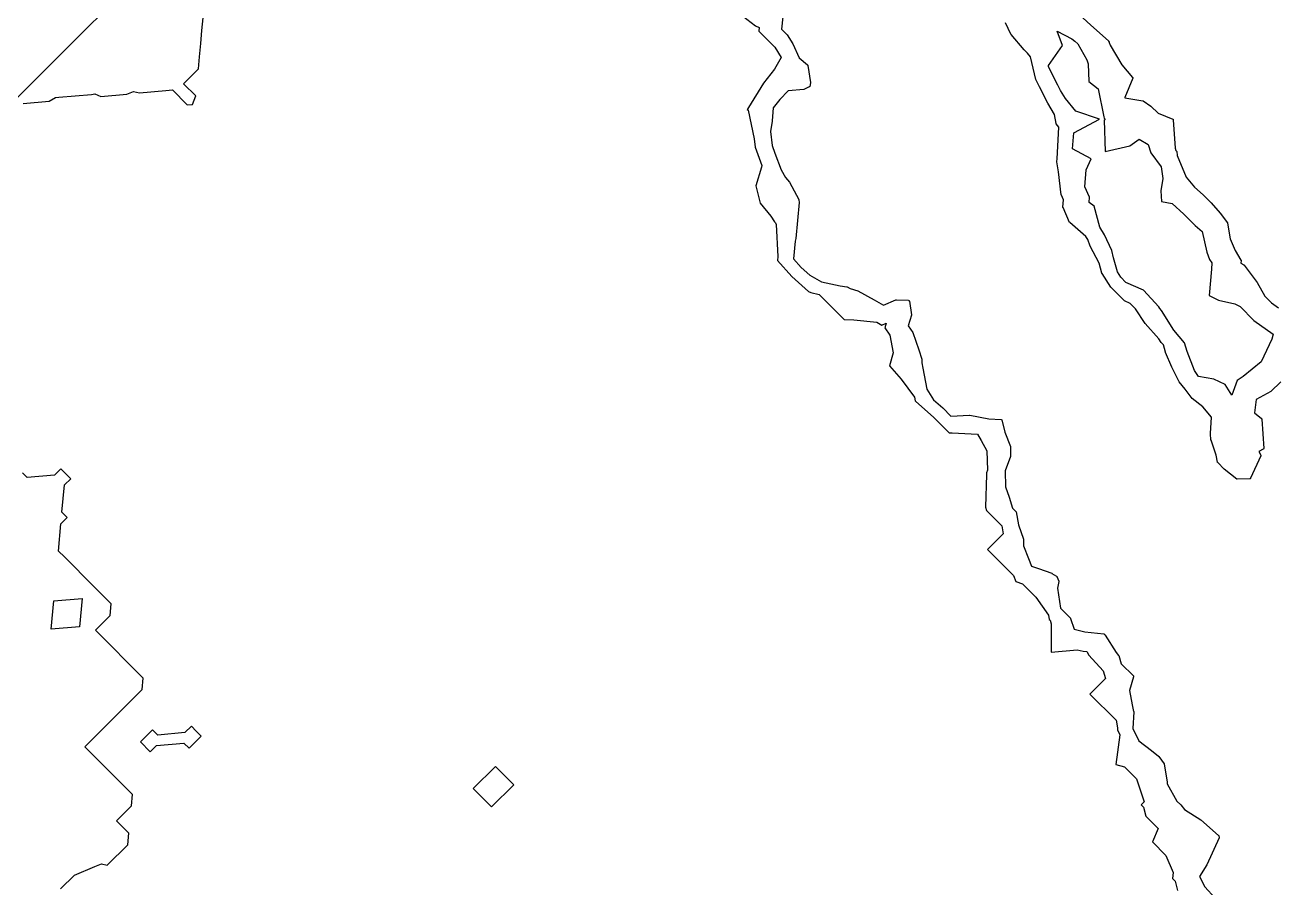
# Model space of a CAD drawing. Header units: millimetres. Extents: x 0 to 500, y 0 to 700.
# Drawn here: x 256.4 to 358.7, y 267.6 to 338.1 of the extents above; entities that cross this region are included whole.
import ezdxf

# ---------------------------------------------------------------- set-up
doc = ezdxf.new("R2010")
doc.units = ezdxf.units.MM
doc.layers.add('CORTE', color=1, linetype='Continuous')
doc.layers.add('GRABADO', color=5, linetype='Continuous')

msp = doc.modelspace()

# ---------------------------------------------------------------- linework, layer by layer
at = {"layer": 'CORTE'}
for points in [[(254.9, 331.32), (256.41, 332.83), (258.01, 334.43), (259.62, 336.04), (264.55, 340.97)], [(318.32, 338.8), (318.22, 337.79), (318.68, 337.34), (318.68, 337.34), (318.68, 337.33), (319.14, 336.59), (319.14, 336.59), (319.66, 335.44), (320.35, 334.87), (320.35, 334.87), (320.36, 334.86), (320.36, 334.86), (320.37, 334.85), (320.37, 334.84), (320.37, 334.84), (320.38, 334.83), (320.6, 333.44), (320.6, 333.43), (320.6, 333.42), (320.53, 333.12), (320.53, 333.11), (320.52, 333.09), (320.51, 333.09), (320.51, 333.08), (320.5, 333.07), (320.49, 333.07), (320.06, 332.87), (320.06, 332.87), (320.05, 332.87), (320.04, 332.87), (318.77, 332.75), (318.1, 332.04), (317.53, 331.38), (317.47, 330.3), (317.47, 330.29), (317.33, 329.42), (317.46, 328.28), (317.69, 327.67), (318.2, 326.29), (318.56, 325.68), (318.88, 325.29), (318.88, 325.29), (319.64, 323.87), (319.64, 323.87), (319.65, 323.86), (319.65, 323.85), (319.65, 323.84), (319.66, 323.63), (319.66, 323.63), (319.52, 322.16), (319.39, 320.68), (319.39, 320.68), (319.34, 320.48), (319.21, 319.02), (319.82, 318.32), (320.54, 317.69), (321.5, 317.15), (323.03, 316.81), (323.56, 316.75), (323.57, 316.75), (323.57, 316.75), (323.58, 316.75), (323.84, 316.61), (324.46, 316.4), (324.47, 316.4), (324.47, 316.4), (325.8, 315.68), (325.8, 315.68), (326.56, 315.23), (327.58, 315.67), (327.59, 315.67), (327.6, 315.68), (327.61, 315.68), (327.61, 315.68), (328.6, 315.64), (328.61, 315.63), (328.61, 315.63), (328.62, 315.63), (328.63, 315.63), (328.64, 315.62), (328.64, 315.62), (328.65, 315.61), (328.65, 315.61), (328.66, 315.6), (328.66, 315.59), (328.66, 315.59), (328.67, 315.58), (328.85, 314.45), (328.85, 314.45), (328.85, 314.44), (328.85, 314.43), (328.85, 314.42), (328.85, 314.42), (328.57, 313.56), (328.95, 313.01), (328.95, 313), (328.95, 313), (329.45, 311.59), (329.45, 311.59), (329.68, 310.83), (329.68, 310.82), (329.68, 310.81), (329.68, 310.52), (329.76, 310.08), (330.09, 308.37), (330.64, 307.5), (331.4, 306.84), (332.05, 306.18), (333.59, 306.24), (333.59, 306.24), (333.62, 306.24), (333.62, 306.24), (335.16, 305.95), (336.17, 305.91), (336.17, 305.91), (336.18, 305.9), (336.19, 305.9), (336.2, 305.9), (336.2, 305.89), (336.21, 305.89), (336.21, 305.88), (336.22, 305.88), (336.22, 305.87), (336.23, 305.86), (336.23, 305.86), (336.46, 304.86), (336.93, 303.68), (336.93, 303.68), (336.93, 303.67), (336.94, 303.66), (336.94, 303.66), (336.94, 302.89), (336.94, 302.88), (336.94, 302.88), (336.94, 302.87), (336.51, 301.69), (336.54, 300.39), (336.83, 299.56), (337.11, 298.65), (337.37, 298.39), (337.37, 298.39), (337.37, 298.38), (337.38, 298.38), (337.38, 298.37), (337.39, 298.36), (337.58, 297.28), (338.01, 296.11), (338.01, 296.1), (338.01, 296.09), (338.01, 296.08), (337.99, 295.56), (338.4, 294.54), (338.64, 293.91), (339.22, 293.71), (339.22, 293.71), (340.32, 293.33), (340.32, 293.33), (340.32, 293.32), (340.69, 293.1), (340.7, 293.1), (340.71, 293.09), (340.71, 293.09), (340.72, 293.08), (340.72, 293.07), (340.72, 293.07), (340.88, 292.69), (340.88, 292.68), (340.88, 292.67), (340.88, 292.66), (340.79, 292.12), (341.01, 290.48), (341.83, 289.66), (341.84, 289.66), (341.84, 289.65), (341.85, 289.64), (341.85, 289.63), (341.85, 289.63), (342.13, 288.75), (343.01, 288.55), (344.55, 288.38), (344.57, 288.37), (344.58, 288.37), (344.59, 288.37), (344.6, 288.37), (344.6, 288.36), (344.61, 288.35), (344.62, 288.35), (344.62, 288.34), (344.62, 288.34), (344.66, 288.28), (344.66, 288.28), (345.56, 286.85), (345.77, 286.62), (345.77, 286.61), (345.78, 286.61), (345.79, 286.6), (345.97, 285.94), (346.98, 284.94), (346.98, 284.94), (346.98, 284.93), (346.99, 284.92), (346.99, 284.91), (346.99, 284.91), (347, 284.9), (347, 284.89), (347, 284.88), (346.99, 284.87), (346.66, 283.75), (346.88, 282.59), (347, 282.03), (347.01, 282.03), (347.01, 282.03), (347.01, 282.02), (346.94, 280.65), (347.43, 279.63), (348.45, 278.86), (348.45, 278.86), (349.04, 278.38), (349.05, 278.38), (349.06, 278.37), (349.48, 277.77), (349.48, 277.76), (349.49, 277.76), (349.49, 277.75), (349.49, 277.74), (349.49, 277.74), (349.73, 276.28), (349.73, 276.27), (349.73, 276.12), (350.54, 274.72), (350.85, 274.41), (350.86, 274.41), (351.16, 274.03), (352.48, 273.17), (352.48, 273.17), (353.94, 271.9), (353.95, 271.9), (353.95, 271.89), (353.96, 271.88), (353.96, 271.88), (353.96, 271.87), (353.96, 271.87), (354, 271.74), (354, 271.74), (354, 271.73), (354, 271.72), (354, 271.71), (354, 271.7), (354, 271.7), (352.98, 269.51), (352.39, 268.55), (352.81, 267.7), (353.65, 266.78)], [(342.18, 339.31), (343.5, 338.13), (344.94, 336.83), (344.94, 336.82), (344.95, 336.82), (344.95, 336.81), (345.01, 336.72), (345.01, 336.71), (345.01, 336.71), (345.09, 336.5), (346.04, 334.88), (346.91, 333.85), (346.91, 333.85), (346.91, 333.84), (346.92, 333.84), (346.92, 333.83), (346.92, 333.82), (346.92, 333.82), (346.92, 333.81), (346.92, 333.8), (346.92, 333.79), (346.27, 332.2), (346.29, 332.19), (347.76, 331.95), (347.77, 331.95), (347.78, 331.94), (347.78, 331.94), (347.79, 331.94), (348.4, 331.51), (348.4, 331.5), (348.41, 331.5), (348.99, 330.92), (350.19, 330.45), (350.2, 330.44), (350.21, 330.44), (350.21, 330.44), (350.22, 330.43), (350.22, 330.43), (350.23, 330.42), (350.23, 330.41), (350.23, 330.41), (350.24, 330.4), (350.24, 330.39), (350.24, 330.39), (350.24, 330.38), (350.4, 328.07), (350.46, 327.88), (350.51, 327.82), (350.51, 327.81), (350.51, 327.8), (350.51, 327.8), (350.52, 327.79), (350.56, 327.48), (351.28, 325.7), (351.96, 324.89), (352.69, 324.26), (352.69, 324.25), (353.33, 323.61), (353.33, 323.61), (354.08, 322.75), (354.08, 322.75), (354.66, 321.98), (354.67, 321.97), (354.67, 321.96), (354.67, 321.95), (354.9, 320.65), (355.3, 319.72), (355.77, 318.93), (355.78, 318.92), (355.78, 318.92), (355.78, 318.91), (355.78, 318.9), (355.78, 318.9), (355.78, 318.89), (355.77, 318.66), (356, 318.54), (356, 318.53), (356.01, 318.53), (356.01, 318.52), (356.02, 318.52), (357.08, 317.1), (357.09, 317.1), (357.72, 315.97), (358.26, 315.43), (358.83, 315.03)], [(359.02, 308.98), (358.22, 308.19), (358.22, 308.18), (358.21, 308.18), (357.02, 307.54), (356.87, 306.45), (357.46, 305.97), (357.46, 305.97), (357.47, 305.96), (357.47, 305.96), (357.48, 305.95), (357.48, 305.94), (357.48, 305.93), (357.48, 305.92), (357.63, 303.54), (357.63, 303.53), (357.63, 303.53), (357.62, 303.52), (357.62, 303.51), (357.62, 303.5), (357.61, 303.49), (357.6, 303.48), (357.6, 303.48), (357.59, 303.47), (357.59, 303.47), (357.22, 303.27), (357.39, 302.99), (357.39, 302.98), (357.39, 302.97), (357.4, 302.96), (357.4, 302.96), (357.4, 302.95), (357.4, 302.94), (357.4, 302.94), (357.4, 302.93), (357.39, 302.92), (357.39, 302.92), (356.56, 301.1), (356.56, 301.09), (356.56, 301.08), (356.55, 301.08), (356.55, 301.07), (356.54, 301.07), (356.53, 301.06), (356.51, 301.06), (356.5, 301.06), (355.46, 301.01), (355.46, 301.01), (355.44, 301.01), (355.44, 301.02), (355.43, 301.02), (355.42, 301.02), (354.41, 301.84), (354.4, 301.84), (353.87, 302.38), (353.86, 302.38), (353.86, 302.39), (353.85, 302.39), (353.85, 302.4), (353.85, 302.4), (353.85, 302.41), (353.73, 302.98), (353.33, 304.21), (353.32, 304.21), (353.32, 304.21), (353.32, 304.22), (353.29, 304.75), (353.29, 304.75), (353.36, 306.08), (352.66, 306.93), (351.79, 307.6), (351.78, 307.6), (351.78, 307.6), (351.77, 307.61), (351.2, 308.37), (350.72, 308.97), (350.72, 308.97), (350.71, 308.97), (350.11, 310.18), (350.11, 310.18), (349.61, 311.38), (349.61, 311.39), (349.43, 312), (349.26, 312.19), (349.26, 312.2), (349.26, 312.2), (349.07, 312.5), (347.94, 313.75), (347.94, 313.75), (347.14, 314.93), (346.72, 315.39), (346.24, 315.6), (346.24, 315.6), (346.23, 315.61), (345.13, 316.7), (345.13, 316.7), (345.13, 316.71), (344.42, 317.83), (344.41, 317.84), (344.41, 317.85), (344.41, 317.85), (344.18, 318.67), (343.46, 320.06), (343.46, 320.06), (343.26, 320.62), (343.08, 320.84), (341.78, 321.99), (341.78, 321.99), (341.77, 322), (341.77, 322.01), (341.77, 322.01), (341.23, 323.22), (341.22, 323.23), (341.22, 323.24), (341.22, 323.25), (341.27, 323.86), (341.1, 324.23), (341.1, 324.24), (341.1, 324.24), (341.09, 324.25), (340.86, 326.13), (340.75, 326.78), (340.71, 326.96), (340.71, 326.96), (340.71, 326.97), (340.71, 326.98), (340.75, 327.19), (340.89, 329.8), (340.67, 330.06), (340.67, 330.06), (340.67, 330.07), (340.66, 330.08), (340.66, 330.08), (340.66, 330.09), (340.66, 330.09), (340.54, 330.82), (339.98, 331.75), (339.98, 331.75), (339.31, 333.09), (339.02, 333.67), (339.01, 333.68), (338.58, 335.53), (338.32, 335.83), (338.05, 336.1), (338.04, 336.11), (336.98, 337.37), (336.97, 337.38), (336.97, 337.39), (336.52, 338.3)]]:
    msp.add_lwpolyline(points, dxfattribs=at)
at = {"layer": 'GRABADO'}
for points in [[(256.25, 331.72), (258.38, 331.91), (258.91, 332.21), (259.17, 332.23), (261.84, 332.47), (262.11, 332.5), (262.59, 332.29), (264.73, 332.49), (265.26, 332.71), (265.76, 332.58), (267.91, 332.78), (268.45, 332.83), (269.66, 331.61), (270.08, 331.65), (270.36, 332.34), (269.36, 333.34), (270.58, 334.56), (270.67, 335.53), (270.77, 336.62), (270.86, 337.7), (270.96, 338.71)], [(314.67, 339.15), (316.1, 338.06), (316.41, 337.93), (316.38, 337.63), (317.67, 336.33), (318.19, 335.49), (317.65, 334.53), (316.76, 333.39), (315.52, 331.39), (315.44, 331.25), (315.43, 331.24), (315.43, 331.24), (315.5, 331.18), (316, 328.84), (316.07, 328.16), (316.63, 326.66), (316.59, 326.52), (316.12, 325), (316.47, 323.58), (317.35, 322.51), (317.64, 322.04), (317.72, 321.97), (317.8, 321.83), (317.92, 319.22), (317.89, 318.9), (319.07, 317.57), (320.42, 316.37), (320.61, 316.27), (321.31, 316.11), (323.34, 314.08), (324.13, 314.05), (326.01, 313.84), (326.41, 313.6), (326.78, 313.76), (326.66, 313.39), (327.07, 312.78), (327.34, 311.35), (327.06, 310.29), (327.06, 310.29), (328, 309.2), (329.09, 307.72), (329.15, 307.43), (329.19, 307.37), (330.64, 306.08), (331.93, 304.8), (332.17, 304.81), (334.25, 304.71), (334.54, 304.18), (334.99, 303.34), (335.05, 301.76), (334.98, 301.55), (334.98, 301.39), (334.89, 298.74), (334.98, 298.46), (336.22, 297.22), (336.34, 296.55), (335.06, 295.28), (337.19, 293.14), (337.38, 292.65), (337.93, 292.46), (339.01, 291.39), (340.05, 289.91), (340.1, 289.56), (340.17, 289.5), (340.26, 289.21), (340.26, 286.88), (342.39, 287.08), (342.87, 286.97), (343.17, 286.93), (343.35, 286.65), (344.52, 285.35), (344.7, 284.74), (343.41, 283.46), (345.56, 281.32), (345.69, 280.71), (345.69, 280.54), (345.88, 280.13), (345.54, 277.71), (346.24, 277.5), (347.22, 276.52), (347.87, 274.66), (347.62, 274.41), (347.81, 274.22), (347.99, 273.49), (348.99, 272.48), (348.53, 271.37), (349.62, 270.28), (350.22, 268.87), (350.18, 268.38), (350.4, 268.17), (350.59, 267.4)], [(259.31, 267.53), (260.44, 268.67), (262.12, 269.36), (262.66, 269.59), (263.13, 269.47), (264.81, 271.15), (264.9, 272.09), (263.89, 273.1), (265.1, 274.32), (265.19, 275.26), (262.33, 278.12), (261.29, 279.16), (265.97, 283.83), (266.05, 284.77), (262.16, 288.67), (263.37, 289.88), (263.46, 290.82), (262.5, 291.78), (262.04, 292.24), (259.62, 294.67), (259.13, 295.15), (259.34, 297.38), (259.85, 297.89), (259.42, 298.32), (259.63, 300.55), (260.14, 301.06), (259.33, 301.87), (258.82, 301.35), (256.59, 301.15), (256.21, 301.53)]]:
    msp.add_lwpolyline(points, dxfattribs=at)
for points in [[(344.66, 330.48), (344.6, 330.37), (344.68, 327.79), (346.68, 328.27), (347.46, 328.82), (348.18, 328.38), (348.41, 327.69), (349.26, 326.54), (349.39, 325.6), (349.23, 324.58), (349.27, 323.71), (350.16, 323.54), (351.11, 322.68), (352.04, 321.75), (352.59, 321.25), (352.99, 319.56), (353.21, 318.98), (353.38, 318.69), (353.35, 318.18), (353.16, 316.04), (353.92, 315.65), (355.27, 315.35), (355.7, 315.12), (356.83, 313.99), (358.41, 312.87), (358.28, 312.45), (357.41, 310.6), (355.96, 309.42), (355.47, 309.09), (355.03, 307.88), (354.49, 308.76), (353.56, 309.19), (352.29, 309.42), (351.97, 309.9), (351.36, 311.45), (351.15, 312.16), (350.27, 313.2), (349.28, 314.81), (349.15, 314.96), (349.05, 315.1), (347.8, 316.46), (346.37, 317.1), (345.94, 317.52), (345.67, 317.96), (345.34, 319.11), (345.22, 319.71), (344.62, 321), (344.25, 321.62), (343.77, 323.34), (343.36, 323.62), (343.4, 324.06), (343, 324.91), (343.13, 326.31), (343.52, 327.19), (342.01, 328.02), (342.11, 329.33), (344.2, 330.43), (342.27, 331.1), (341.42, 332.13), (341.02, 332.79), (340.8, 333.23), (340.05, 334.72), (340.03, 334.83), (341.19, 336.46), (340.76, 337.64), (341.96, 337.01), (342.19, 336.81), (342.43, 336.59), (343.18, 335.3), (343.28, 334.96), (343.33, 333.52), (344.1, 332.93), (344.56, 330.63), (344.58, 330.53), (344.66, 330.48)], [(260.87, 288.96), (258.55, 288.75), (258.76, 291.07), (261.08, 291.28), (260.87, 288.96)], [(265.84, 279.55), (266.64, 278.74), (267.16, 279.26), (269.39, 279.46), (269.81, 279.03), (270.8, 280.02), (270.4, 280.42), (270, 280.83), (269.48, 280.31), (267.25, 280.11), (266.83, 280.54), (265.84, 279.55)], [(294.53, 274.25), (296.34, 276.05), (294.85, 277.54), (293.04, 275.73), (294.53, 274.25)]]:
    msp.add_lwpolyline(points, close=True, dxfattribs=at)

doc.saveas('drawing.dxf')
